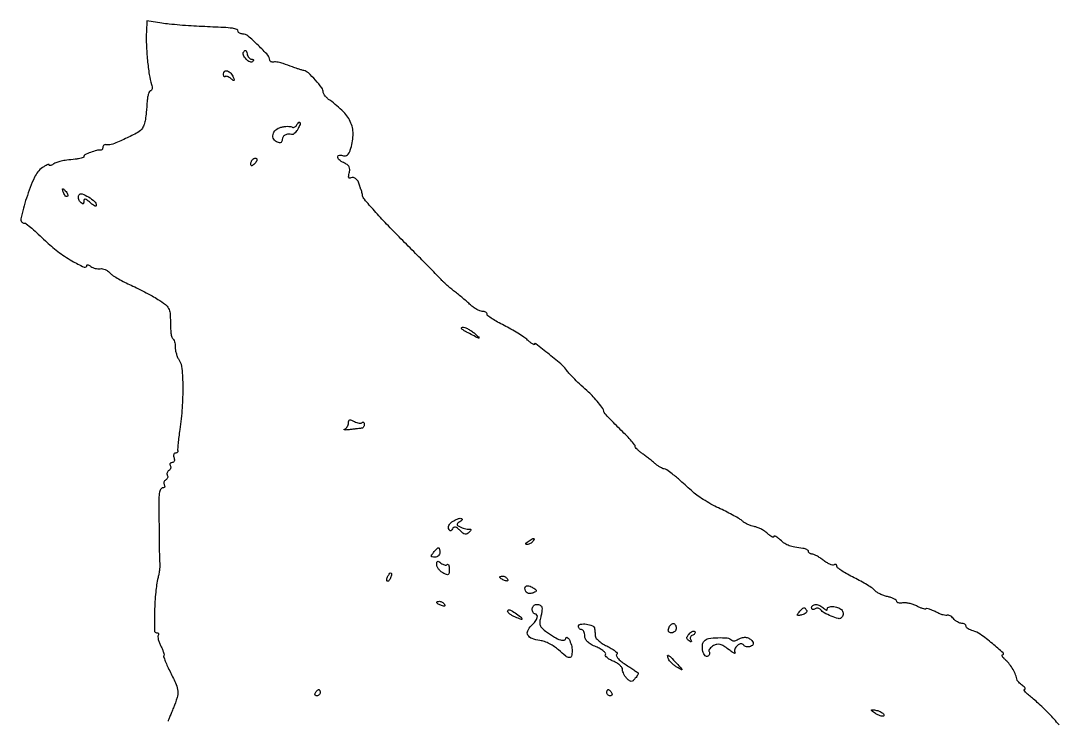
# Model space of a CAD drawing. Extents: x 0 to 356, y 1 to 441.
# Drawn here: x 11 to 340.6, y 219.3 to 441.2 of the extents above; entities that cross this region are included whole.
import ezdxf

# ---------------------------------------------------------------- set-up
doc = ezdxf.new("R2010")
doc.units = 0

msp = doc.modelspace()

# ---------------------------------------------------------------- linework, layer by layer
msp.add_lwpolyline([(340.548578, 217.831667, -0.004432), (339, 219.548915, 0.011687), (337.409209, 221.262323, 0.007858), (335.516809, 223.147181, 0.007917), (333.626587, 224.914656, 0.015508), (332.057222, 226.25, -0.013084), (330.80072, 227.308677, -0.028102), (329.902701, 228.20153, -0.047363), (329.443304, 228.821855, -0.572516), (329.557222, 229.031803, 0.276398), (329.756451, 229.160362, 0.23995), (329.753284, 229.41211, 0.081425), (329.452915, 229.810467, 0.027823), (328.900766, 230.281803, -0.015859), (328.282084, 230.784861, -0.020157), (327.74598, 231.28903, -0.018561), (327.337739, 231.737335, -0.133481), (327.215315, 232, 0.051788), (326.760041, 233.618321, 0.034691), (325.928047, 235.353629, 0.034457), (324.853659, 236.974643, 0.047756), (323.666401, 238.25, -0.021117), (322.969486, 238.923004, -0.051935), (322.535428, 239.485937, -0.133396), (322.430378, 239.840755, -0.420854), (322.586061, 240, 0.684746), (322.821236, 240.606394, 0.01392), (319.383599, 243.573679, 0.014919), (315.515723, 246.541115, 0.091124), (313.25, 247.615637, -0.03476), (312.388647, 247.911234, -0.046458), (311.660937, 248.302125, -0.054695), (311.15496, 248.724046, -0.193995), (311, 249.108408, 0.152355), (310.893928, 249.448436, 0.098215), (310.595343, 249.738095, 0.080992), (310.149154, 249.933506, 0.062873), (309.622445, 250, -0.086111), (309.00539, 250.107064, -0.043603), (308.286544, 250.437391, -0.041593), (307.583761, 250.919259, -0.048513), (307.009138, 251.48899, 0.040396), (306.484039, 252.026764, 0.055283), (305.928298, 252.411981, 0.068497), (305.425735, 252.600509, 0.196388), (305.064993, 252.540168, -0.183549), (304.624838, 252.455281, -0.027672), (303.734235, 252.661809, -0.02798), (302.663934, 253.039383, -0.020875), (301.529518, 253.569064, 0.016726), (300.415659, 254.100446, 0.025143), (299.408957, 254.48099, 0.022571), (298.590902, 254.703874, 0.257011), (298.280529, 254.613863, -0.24875), (297.977426, 254.520834, -0.026158), (297.233326, 254.704595, -0.027509), (296.315905, 255.038878, -0.018541), (295.30805, 255.515207, 0.036013), (294.193575, 255.995073, 0.03022), (292.954829, 256.343472, 0.031296), (291.779763, 256.52248, 0.069828), (290.878739, 256.476647, -0.042771), (290.159124, 256.400981, -0.070123), (289.55188, 256.474661, -0.101552), (289.146232, 256.677243, -0.230248), (289, 256.977962, 0.235061), (288.813493, 257.352762, 0.043135), (288.139048, 257.776643, 0.038287), (287.191713, 258.175328, 0.026409), (286.069098, 258.484824, -0.031482), (284.865518, 258.829806, -0.028493), (283.672711, 259.332794, -0.029628), (282.656709, 259.90815, -0.076038), (282.026919, 260.467565, 0.071114), (281.283493, 261.141058, 0.01153), (279.638845, 262.197628, 0.012519), (277.62887, 263.356319, 0.010722), (275.457821, 264.476835, -0.013612), (273.366606, 265.571496, -0.020183), (271.603235, 266.652189, -0.015996), (270.252384, 267.621003, -0.233257), (270, 268.132566, 0.101421), (269.931665, 268.465989, 0.177813), (269.740777, 268.668344, 0.167324), (269.454473, 268.706073, 0.088485), (269.117537, 268.572642, -0.198474), (268.61329, 268.490378, -0.042505), (267.752501, 268.770957, -0.038275), (266.741348, 269.292971, -0.028366), (265.709808, 270.013625, 0.019174), (264.66289, 270.774023, 0.021924), (263.605484, 271.416502, 0.021727), (262.670646, 271.878157, 0.104189), (262.092271, 272, -0.070373), (261.674829, 272.059045, -0.086075), (261.320855, 272.231239, -0.100186), (261.084196, 272.487008, -0.137584), (261, 272.787196, 0.194605), (260.872202, 273.103111, 0.07247), (260.485937, 273.401224, 0.057921), (259.919832, 273.638503, 0.0422), (259.25, 273.772082, -0.015183), (256.624505, 274.149712, -0.045926), (254.882879, 274.622365, -0.057857), (253.487291, 275.335452, -0.036917), (252.047975, 276.456583, 0.020533), (251.261133, 277.111972, 0.04559), (250.601593, 277.527611, 0.093903), (250.169381, 277.653746, 0.442826), (250, 277.5, -0.442297), (249.830781, 277.346127, -0.094218), (249.399414, 277.471478, -0.045687), (248.74098, 277.886113, -0.020568), (247.955453, 278.540314, 0.03692), (247.014991, 279.272865, 0.027298), (245.879016, 279.943604, 0.027831), (244.72966, 280.461209, 0.054065), (243.757795, 280.719192, -0.042949), (242.8201, 280.945968, -0.027722), (241.78116, 281.359201, -0.027829), (240.802969, 281.880498, -0.046171), (240.052342, 282.436525, 0.046756), (239.11859, 283.126514, 0.009577), (237.340376, 284.153622, 0.010005), (235.219476, 285.270293, 0.009252), (233, 286.33181, -0.017864), (230.664681, 287.498564, -0.01365), (228.194883, 288.93361, -0.013855), (225.953307, 290.406595, -0.031378), (224.365558, 291.669176, 0.00322), (220.340641, 295.257432, 0.012483), (217.777425, 297.401988, 0.014829), (216.003023, 298.728858, 0.154314), (215.145404, 299, -0.114933), (214.696314, 299.104612, -0.021344), (213.94754, 299.514063, -0.021875), (213.096416, 300.080035, -0.018428), (212.246281, 300.75, 0.006921), (211.305882, 301.526829, 0.004238), (210.176692, 302.417973, 0.004248), (209.043472, 303.281496, 0.007542), (208.093271, 303.970759, -0.022978), (207.291821, 304.590749, -0.029104), (206.614898, 305.237446, -0.029637), (206.127627, 305.826899, -0.159206), (206, 306.217562, 0.177681), (205.824504, 306.695825, 0.00647), (204.53125, 308.181329, 0.01113), (202.915918, 309.909987, 0.007503), (201, 311.812965, -0.006506), (199.083918, 313.70853, -0.009802), (197.46875, 315.414157, -0.005103), (196.158071, 316.883596, -0.181491), (196, 317.304731, 0.156608), (195.73775, 318.121477, 0.011922), (194.326905, 319.995853, 0.017495), (192.708026, 321.902105, 0.029171), (191.201852, 323.372641, -0.007405), (188.867691, 325.461145, -0.009642), (186.797103, 327.44498, -0.009704), (185.144949, 329.155302, -0.045028), (184.305073, 330.240382, 0.074084), (182.860627, 331.898619, 0.007246), (178.760904, 335.294723, 0.003698), (174.420161, 338.733104, 0.624624), (174, 338.527994, -0.535018), (173.854144, 338.430703, -0.045102), (173.373774, 338.683492, -0.029546), (172.686822, 339.188195, -0.014329), (171.868167, 339.908194, 0.038002), (170.69264, 340.847298, 0.011679), (168.785661, 342.082386, 0.011612), (166.579724, 343.369415, 0.01248), (164.368167, 344.520698, -0.013012), (162.311232, 345.594274, -0.0194), (160.576899, 346.647738, -0.014931), (159.241462, 347.590097, -0.235838), (159, 348.073549, 0.163089), (158.881581, 348.426945, 0.09606), (158.547092, 348.727855, 0.077317), (158.047873, 348.931163, 0.05817), (157.458187, 349, -0.094023), (156.714274, 349.141137, -0.032503), (155.720626, 349.608895, -0.03094), (154.666919, 350.279565, -0.031289), (153.708187, 351.072833, 0.009064), (152.658811, 352.022697, 0.004657), (151.311829, 353.176314, 0.004627), (149.902879, 354.338358, 0.006962), (148.65123, 355.322833, -0.008737), (147.476142, 356.253861, -0.008046), (146.301112, 357.25082, -0.008066), (145.282523, 358.173102, -0.026246), (144.65123, 358.828893, 0.015342), (143.805586, 359.746578, 0.00052), (140.363094, 363.252387, 0.00098), (136.28605, 367.379583, 0.000683), (131.669941, 372.021488, -0.005741), (127.112251, 376.698334, -0.008374), (123.21408, 380.931152, -0.004706), (120.038161, 384.566096, -0.130971), (119.496453, 385.692594, 0.007608), (119.350216, 386.403088, 0.01018), (119.194711, 387.042512, 0.007644), (119.046564, 387.569171, 0.097537), (118.951511, 387.75, -0.069031), (118.86461, 387.894786, -0.018341), (118.767977, 388.146875, -0.018242), (118.678213, 388.444536, -0.017869), (118.609687, 388.75, 0.072724), (118.182578, 389.996378, 0.088129), (117.434686, 390.977867, 0.115885), (116.564931, 391.467937, 0.212084), (115.773378, 391.35994, -0.138322), (115.356784, 391.240744, -0.324529), (115.108078, 391.419741, -0.120195), (115.065005, 391.956282, -0.024165), (115.263834, 392.900899, 0.061386), (115.414219, 394.023576, 0.128742), (115.201688, 394.871705, 0.116136), (114.580127, 395.562288, 0.044827), (113.452714, 396.203499, -0.069177), (112.057031, 397.089566, -0.218884), (111.600836, 398.068651, -0.405327), (112.116191, 398.605341, -0.100815), (113.441683, 398.384005, 0.148026), (114.056248, 398.339377, 0.119335), (114.652529, 398.634043, 0.089068), (115.179319, 399.263795, 0.05003), (115.586298, 400.177679, 0.066524), (116.463487, 404.835818, 0.111293), (115.798388, 408.748113, 0.098459), (113.426734, 412.318365, 0.043949), (109.093271, 415.970759, -0.030256), (108.292006, 416.609449, -0.035006), (107.61454, 417.311822, -0.037567), (107.13783, 417.976374, -0.13735), (106.998779, 418.470759, 0.161516), (106.527742, 419.885273, 0.021211), (104.498833, 422.373138, 0.02221), (102.259344, 424.678236, 0.139122), (100.815934, 425.427766, -0.018226), (99.846992, 425.663782, -0.013007), (98.780721, 425.995243, -0.006869), (97.219301, 426.549577, -0.001158), (94.25, 427.657719, 0.028916), (93.48833, 427.894743, 0.023248), (92.646875, 428.063026, 0.023825), (91.852676, 428.145326, 0.053923), (91.25, 428.113883, -0.064475), (90.771998, 428.099014, -0.093188), (90.367188, 428.216961, -0.118417), (90.098455, 428.44566, -0.158808), (90, 428.747825, 0.187543), (89.410933, 430.263077, 0.014628), (86.32958, 433.435676, 0.014899), (83.069619, 436.417927, 0.179683), (81.502188, 437, -0.053514), (80.927487, 437.061685, -0.073288), (80.441268, 437.244792, -0.093061), (80.114843, 437.515338, -0.175041), (80, 437.833333, 0.308237), (79.576429, 438.455139, 0.060448), (78.195872, 438.81363, 0.021215), (75.401938, 439.068263, 0.001985), (68.5, 439.375558, -0.006017), (65.089007, 439.555, -0.004955), (61.454687, 439.826274, -0.005007), (58.122456, 440.14187, -0.013271), (55.75, 440.454409), (51, 441.208889), (50.86292, 437.854444, 0.020128), (50.860352, 433.516741, 0.0143), (51.192101, 428.663878, 0.014257), (51.761371, 424.146762, 0.038383), (52.500641, 420.99798, -0.039758), (52.678207, 420.232225, -0.070945), (52.68255, 419.586907, -0.111251), (52.523228, 419.159118, -0.253396), (52.229418, 419, 0.268196), (51.865644, 418.789752, 0.047627), (51.52648, 418.045313, 0.040317), (51.256411, 416.995199, 0.026178), (51.107793, 415.75, -0.005652), (50.826815, 412.143441, -0.02134), (50.529333, 409.898204, -0.034259), (50.14468, 408.345837, -0.060622), (49.592494, 407.149659, -0.130766), (48.159901, 405.795758, -0.015573), (44.224265, 403.816523, -0.015372), (40.17206, 402.083748, -0.135035), (38.25, 401.881392, 0.082193), (37.77262, 401.88117, 0.106868), (37.367188, 401.720451, 0.120574), (37.097527, 401.425402, 0.125777), (37, 401.043837, -0.071569), (36.943769, 400.653001, -0.097784), (36.779688, 400.338396, -0.11786), (36.535611, 400.148782, -0.14323), (36.25, 400.108151, 0.100082), (35.029285, 400.03937, 0.025973), (33.144305, 399.440295, 0.019601), (31.349211, 398.683774, 0.290158), (30.998013, 398.133369, -0.285939), (30.834548, 397.872726, -0.036088), (30.18938, 397.613926, -0.033555), (29.301212, 397.394451, -0.021517), (28.248013, 397.254464, 0.008555), (25.582664, 396.97027, 0.02508), (23.764087, 396.651574, 0.035768), (22.403221, 396.237849, 0.047975), (21.25, 395.662863, -0.034043), (20.77017, 395.406719, -0.072853), (20.367187, 395.292222, -0.141397), (20.106562, 395.331493, -0.293061), (20, 395.497687, 0.461443), (19.847913, 395.627392, 0.058066), (19.373646, 395.493824, 0.036841), (18.686313, 395.149709, 0.0183), (17.86773, 394.619908, 0.1354), (15.357803, 391.582649, 0.026835), (12.797123, 384.937308, 0.023943), (11.015515, 378.405106, 0.479725), (12.142976, 377, -0.169973), (12.725987, 376.795911, -0.006828), (14.485823, 375.351977, -0.011324), (16.538292, 373.539379, -0.007706), (18.793362, 371.38971, 0.033091), (22.705683, 368.022014, 0.028863), (27.205335, 365.029676, 0.028106), (31.062032, 363.056262, 0.542268), (32, 363.666804, -0.357159), (32.108218, 363.798976, -0.130703), (32.367188, 363.783083, -0.060801), (32.769788, 363.59223, -0.026929), (33.25, 363.25087, 0.066692), (33.853289, 362.890364, 0.041873), (34.634042, 362.630118, 0.041414), (35.461309, 362.500629, 0.058376), (36.206312, 362.533529, -0.084282), (36.951753, 362.528001, -0.054898), (37.779659, 362.285202, -0.05351), (38.56016, 361.856911, -0.067422), (39.166291, 361.299631, 0.070558), (39.96241, 360.576795, 0.01516), (41.539615, 359.574757, 0.015547), (43.454127, 358.517438, 0.014276), (45.485224, 357.548954, -0.010142), (47.71502, 356.508263, -0.006719), (50.233373, 355.227785, -0.006763), (52.647275, 353.917344, -0.013055), (54.536213, 352.792776, -0.021501), (56.883134, 351.166083, -0.106196), (57.925826, 349.953254, -0.106299), (58.37794, 348.41978, -0.021563), (58.468583, 345.569054, 0.015796), (58.505839, 343.730059, 0.022354), (58.663664, 342.100424, 0.019513), (58.899868, 340.804354, 0.202172), (59.207614, 340.371687, -0.142357), (59.512895, 340.033571, -0.041762), (59.767237, 339.374144, -0.03825), (59.941622, 338.548618, -0.032941), (60, 337.663489, 0.046055), (60.091642, 336.670677, 0.02748), (60.372724, 335.517266, 0.027351), (60.782721, 334.389428, 0.042092), (61.268848, 333.472506, -0.1239), (62.148259, 330.86329, -0.017427), (62.398327, 325.143037, -0.019586), (62.193747, 318.399612, -0.018009), (61.463055, 311.5, 0.004592), (61.14981, 309.146875, 0.00646), (60.916854, 307.042188, 0.003982), (60.758402, 305.273554, 0.084421), (60.804095, 304.75, -0.131576), (60.802339, 304.464516, -0.13392), (60.657922, 304.220312, -0.114183), (60.386642, 304.056552, -0.079095), (60.031385, 304, 0.184534), (59.710807, 303.877514, 0.147206), (59.516384, 303.559375, 0.100118), (59.488865, 303.074366, 0.055937), (59.638374, 302.5, -0.069008), (59.771857, 301.926317, -0.116977), (59.70238, 301.440625, -0.152575), (59.444764, 301.120613, -0.148627), (59.047972, 301, 0.087099), (58.646275, 300.92949, 0.165964), (58.393483, 300.726548, 0.178898), (58.32854, 300.423882, 0.103085), (58.457295, 300.069098, -0.110145), (58.597587, 299.665018, -0.099917), (58.560288, 299.224179, -0.094986), (58.350569, 298.814355, -0.088941), (58, 298.5, 0.082063), (57.645885, 298.191085, 0.092249), (57.427168, 297.796119, 0.100657), (57.376253, 297.377779, 0.11907), (57.5, 297, -0.11907), (57.623747, 296.622221, -0.100657), (57.572832, 296.203881, -0.092249), (57.354115, 295.808915, -0.082063), (57, 295.5, 0.088941), (56.649431, 295.185645, 0.094986), (56.439712, 294.775821, 0.099917), (56.402413, 294.334982, 0.110145), (56.542705, 293.930902, -0.083786), (56.687396, 293.575258, -0.162512), (56.656201, 293.273452, -0.181422), (56.455961, 293.07271, -0.107337), (56.121166, 293, 0.162717), (55.726824, 292.868178, 0.083674), (55.364524, 292.485937, 0.068674), (55.087677, 291.91939, 0.053908), (54.945221, 291.25, 0.026405), (54.823947, 288.785905, 0.001183), (54.874902, 280.273412, 0.001364), (54.968128, 271.858954, 0.02156), (55.131038, 269, -0.042978), (55.142011, 268.223645, -0.013291), (55.027134, 267.059375, -0.013185), (54.828811, 265.758601, -0.01413), (54.565904, 264.5, 0.035941), (53.815413, 259.917556, 0.015997), (53.457469, 253.804887, 0.007141), (53.383095, 247.717471, 0.413609), (54.10205, 247, -0.088586), (54.451405, 246.937615, -0.167421), (54.670411, 246.758626, -0.177734), (54.725124, 246.491533, -0.101302), (54.610195, 246.1783, 0.16531), (54.499225, 245.695485, 0.034978), (54.648932, 244.831988, 0.033085), (54.974529, 243.807576, 0.026179), (55.455201, 242.748989, -0.017325), (55.944293, 241.720609, -0.025932), (56.292243, 240.78896, -0.023757), (56.491927, 240.032482, -0.254269), (56.404968, 239.738301, 0.289206), (56.33032, 239.408126, 0.00847), (56.853162, 238.009079, 0.014531), (57.569567, 236.331674, 0.0092), (58.49676, 234.417612, -0.014231), (60.290524, 230.617654, -0.082178), (60.835225, 228.471821, -0.096825), (60.612415, 226.425298, -0.023576), (59.44657, 223.217881, 0.001779), (58.842373, 221.757244, 0.002478), (58.3127, 220.445253, 0.001511), (57.875743, 219.337546, 0.031877), (57.767999, 219, -0.092404)], format="xyb")
for points in [[(84.239991, 429, -0.060546), (84.614223, 428.954517, -0.181206), (84.823429, 428.811265, -0.249162), (84.849391, 428.602092, -0.105515), (84.690833, 428.357499, -0.304971), (83.756876, 428.17461, -0.099215), (82.533649, 429.005069, -0.090944), (81.658531, 430.297504, -0.248861), (81.73755, 431.363307, -0.079114), (82.068429, 431.740781, -0.313935), (82.359254, 431.765502, -0.181498), (82.608621, 431.462205, -0.033365), (82.799863, 430.75, 0.056984), (83.013846, 430.080773, 0.06641), (83.36595, 429.514063, 0.077389), (83.796105, 429.130841, 0.144312)], [(78.445573, 423.281238, -0.015328), (78.724774, 422.481157, -0.354383), (78.641935, 422.271351, -0.297079), (78.39542, 422.287137, -0.012807), (77.680883, 422.849881, 0.036999), (77.122288, 423.247621, 0.053069), (76.572595, 423.505571, 0.066799), (76.110644, 423.598885, 0.216102), (75.824657, 423.491324, -0.252041), (75.640236, 423.435969, -0.222323), (75.47766, 423.556945, -0.090332), (75.36712, 423.898072, -0.03331), (75.333333, 424.404659, -0.24409), (75.732771, 425.174128, -0.244604), (76.591291, 425.289317, -0.12623), (77.677669, 424.549996, -0.089163)], [(99.005326, 407.009952, -0.028447), (98.544796, 406.255894, -0.038509), (98.041599, 405.636344, -0.042878), (97.56731, 405.215317, -0.20005), (97.220143, 405.128374, 0.048505), (95.858506, 405.200011, 0.104382), (94.846072, 404.938923, 0.1449), (94.228594, 404.365769, 0.134505), (94, 403.531385, -0.094119), (93.893789, 402.972145, -0.166113), (93.592642, 402.617923, -0.151899), (93.114961, 402.503306, -0.075244), (92.5, 402.638374, -0.166172), (91.290939, 403.647984, -0.192575), (91.045716, 405.118603, -0.160534), (91.896309, 406.558375, -0.118786), (93.545989, 407.422186, -0.02592), (94.585589, 407.62652, -0.028861), (95.604036, 407.712828, -0.029991), (96.470021, 407.68413, -0.115632), (96.97689, 407.514283, 0.114095), (97.36268, 407.383704, 0.100331), (97.786369, 407.426572, 0.093804), (98.182995, 407.637053, 0.085777), (98.489919, 407.983688, -0.036338), (99.220152, 408.993218, -0.532075), (99.585762, 408.95431, -0.221488), (99.61818, 408.317746, -0.026591)], [(85.183333, 395.783333, -0.034019), (84.693024, 395.355562, -0.131573), (84.322581, 395.204271, -0.290264), (84.093678, 395.31173, -0.142677), (84, 395.633333, -0.094783), (84.175276, 396.54964, -0.102202), (84.674729, 397.309147, -0.145728), (85.299565, 397.647242, -0.253202), (85.85, 397.483333, -0.212536), (85.959631, 397.197768, -0.080535), (85.867292, 396.770833, -0.061283), (85.5985, 396.274266, -0.041736)], [(25.806872, 385.473539, -0.278911), (25.538684, 385.40751, -0.120343), (25.210949, 385.604915, -0.070189), (24.866277, 386.059266, -0.036269), (24.564293, 386.706872, -0.008399), (24.21821, 387.663782, -0.286372), (24.270328, 387.888819, -0.400052), (24.463552, 387.893514, -0.011214), (25.124088, 387.266667, -0.043285), (25.558688, 386.753423, -0.063152), (25.837219, 386.231185, -0.082976), (25.927901, 385.779789, -0.20742)], [(34.968575, 382.595012, -0.405335), (34.804229, 382.413383, -0.124645), (34.403269, 382.487545, -0.053465), (33.766569, 382.867243, -0.022755), (33, 383.5, 0.017412), (32.030348, 384.31796, 0.111012), (31.452954, 384.593184, 0.330659), (31.13131, 384.451473, 0.130004), (31, 383.954988, -0.044906), (30.946236, 383.357562, -0.303066), (30.75, 383.154391, -0.225015), (30.429957, 383.228798, -0.028585), (29.887132, 383.712868, -0.074535), (29.512325, 384.219859, -0.072756), (29.298804, 384.81861, -0.077897), (29.273867, 385.414607, -0.110423), (29.447063, 385.914347, -0.350495), (30.427544, 386.26448, -0.052556), (32.459774, 385.317018, -0.050022), (34.371186, 383.890214, -0.20138)], [(155.139216, 341.923812, -0.009744), (155.973697, 341.160583, -0.038625), (156.438485, 340.64462, -0.411927), (156.420429, 340.501433, -0.291409), (156.247116, 340.484612, -0.003042), (152.508202, 342.414254, -0.029868), (150.989058, 343.329514, -0.302098), (150.825191, 343.737327, -0.354398), (151.139216, 343.993839, -0.089136), (151.931228, 343.854586, -0.031438), (152.990393, 343.38831, -0.030024), (154.114915, 342.717924, -0.030942)], [(119.368517, 313.70185, -0.121201), (119.608287, 313.846939, -0.256938), (119.814502, 313.805127, -0.163966), (119.955843, 313.57078, -0.054473), (120, 313.166667, -0.061627), (119.944052, 312.714465, -0.073787), (119.779687, 312.318553, -0.086746), (119.536373, 312.037679, -0.144663), (119.25, 311.917769, 0.002584), (118.796876, 311.865717, 0.000343), (117.839063, 311.750005, 0.000397), (116.703602, 311.611127, 0.000333), (115.5, 311.46213, -0.011078), (114.418405, 311.351774, -0.04349), (113.748437, 311.356733, -0.397731), (113.645141, 311.474657, -0.289173), (113.75, 311.627693, 0.087489), (114.227975, 311.94196, 0.063577), (114.632812, 312.434824, 0.062554), (114.906743, 313.023206, 0.077851), (115, 313.618517, -0.076569), (115.099757, 314.266119, -0.262772), (115.399553, 314.546077, -0.15644), (115.93513, 314.506859, -0.026991), (116.868517, 314.070368, 0.03784), (117.630162, 313.73411, 0.048477), (118.373655, 313.549616, 0.056832), (118.995124, 313.529218, 0.178012)], [(150.137194, 282.08479, 0.05736), (149.584727, 281.64874, 0.283905), (149.496561, 281.280135, 0.185783), (149.793778, 280.91696, 0.026798), (150.666154, 280.480405, 0.027165), (151.441662, 280.191963, 0.026017), (152.255058, 279.98449, 0.026954), (152.990907, 279.877918, 0.07921), (153.5, 279.91267, -0.158022), (153.767759, 279.889261, -0.353172), (153.857946, 279.720641, -0.117972), (153.708028, 279.387363, -0.029726), (153.314286, 278.935714, -0.076188), (152.644245, 278.43447, -0.167033), (152.019788, 278.334221, -0.12179), (151.330072, 278.637458, -0.032209), (150.418968, 279.438174, 0.029697), (149.566542, 280.19494, 0.114481), (148.929744, 280.493702, 0.194107), (148.418307, 280.404467, 0.115772), (147.975734, 279.960736, -0.039923), (147.597432, 279.445551, -0.254979), (147.304422, 279.335831, -0.244471), (147.04441, 279.521677, -0.037254), (146.790325, 280.129026, -0.148257), (146.773899, 280.728805, -0.080332), (147.082471, 281.406434, -0.068183), (147.657178, 282.056709, -0.057132), (148.419274, 282.574418, -0.036678), (149.937588, 283.232969, -0.154608), (150.917898, 283.261541, -0.555661), (151.039621, 282.836295, -0.070529)], [(173.5, 276, -0.075854), (173.175433, 275.618541, -0.054031), (172.713662, 275.298248, -0.053889), (172.192374, 275.083483, -0.074131), (171.690983, 275.015313, -0.102799), (171.327599, 275.095709, -0.37991), (171.239151, 275.292684, -0.147021), (171.445888, 275.597454, -0.027275), (172, 276, -0.008108), (173.281145, 276.798791, -0.136158), (173.758161, 276.931144, -0.541951), (173.886554, 276.734105, -0.034464)], [(144, 272.5, -0.107348), (143.875699, 271.927707, -0.099536), (143.523407, 271.440625, -0.095788), (142.996941, 271.114059, -0.091307), (142.377555, 271, -0.035496), (141.565314, 271.057736, -0.304492), (141.308142, 271.28931, -0.217533), (141.381629, 271.689039, -0.020633), (142, 272.5, -0.013852), (142.504355, 273.074554, -0.019119), (142.99011, 273.559375, -0.016008), (143.412416, 273.925448, -0.172217), (143.622445, 274, -0.294983), (143.768578, 273.90557, -0.044235), (143.889093, 273.559375, -0.037907), (143.972666, 273.07485, -0.023761)], [(146.342009, 268.675343, -0.315564), (146.588854, 268.718745, -0.184713), (146.806715, 268.493255, -0.072552), (146.954597, 267.932923, -0.028303), (147, 267.131483, -0.02863), (146.932025, 265.94533, -0.239809), (146.644449, 265.511353, -0.229156), (146.113966, 265.477188, -0.026301), (145, 266, -0.056122), (144.235059, 266.527291, -0.052552), (143.5875, 267.222205, -0.056453), (143.146069, 267.971573, -0.105276), (143, 268.657628, -0.040303), (143.059851, 269.398947, -0.274199), (143.285949, 269.669367, -0.231452), (143.66687, 269.625095, -0.030541), (144.342009, 269.131121, 0.050768), (144.904134, 268.753708, 0.066538), (145.483088, 268.537806, 0.082297), (145.989854, 268.507446, 0.171918)], [(128.345077, 264.456872, -0.035865), (128.083816, 263.899181, -0.069269), (127.786868, 263.507038, -0.118528), (127.50546, 263.335123, -0.281567), (127.276326, 263.390341, -0.156651), (127.142323, 263.651151, -0.070517), (127.133355, 264.040231, -0.059701), (127.242038, 264.490157, -0.049364), (127.458881, 264.933469, -0.030391), (128.120758, 265.871774, -0.36195), (128.525317, 265.954259, -0.344086), (128.696703, 265.564815, -0.029555)], [(165.492921, 264.011454, -0.1144), (165.606889, 263.674071, -0.32948), (165.487528, 263.474315, -0.155351), (165.131719, 263.443138, -0.036408), (164.551938, 263.618443, -0.029964), (163.48003, 264.105273, -0.168622), (163.057392, 264.558518, -0.444011), (163.201747, 264.882327, -0.079093), (163.940983, 265, -0.088797), (164.34605, 264.927491, -0.053277), (164.78502, 264.709615, -0.051183), (165.189428, 264.389589, -0.061454)], [(173.833846, 261.123851, -0.029537), (174.487441, 260.653255, -0.253964), (174.61968, 260.33182, -0.250513), (174.422706, 260.042688, -0.028865), (173.681611, 259.708064, -0.078271), (172.623986, 259.482436, -0.138916), (171.761205, 259.677278, -0.158649), (171.202647, 260.267371, -0.111275), (171, 261.166667, -0.196652), (171.227882, 261.723663, -0.205107), (171.775693, 261.94852, -0.102051), (172.669504, 261.750049, -0.035783)], [(145.492921, 256.011454, -0.1144), (145.606889, 255.674071, -0.32948), (145.487528, 255.474315, -0.155351), (145.131719, 255.443138, -0.036408), (144.551938, 255.618443, -0.029964), (143.48003, 256.105273, -0.168622), (143.057392, 256.558518, -0.444011), (143.201747, 256.882327, -0.079093), (143.940983, 257, -0.088797), (144.34605, 256.927491, -0.053277), (144.78502, 256.709615, -0.051183), (145.189428, 256.389589, -0.061454)], [(170, 251.299198, -0.506095), (169.914214, 251.236153, -0.008757), (169.274836, 251.448578, -0.014237), (168.478276, 251.754559, -0.008077), (167.531357, 252.167667, -0.033389), (166.621967, 252.657735, -0.054465), (165.935716, 253.201257, -0.075424), (165.553661, 253.712733, -0.267245), (165.565995, 254.106782, -0.387804), (166.18195, 254.28212, -0.025479), (167.935516, 253.293123, -0.026546), (169.611843, 252.102571, -0.22892)], [(176.24194, 255.424727, -0.184735), (176.41697, 255.032836, -0.030724), (176.411313, 254.192372, -0.030165), (176.277465, 253.156245, -0.022634), (176.010699, 252.037305, 0.041068), (175.697009, 250.467342, 0.121974), (175.835719, 249.38641, 0.111631), (176.473618, 248.439267, 0.031477), (177.852093, 247.295047, 0.021071), (180.368691, 245.618284, 0.057516), (182.309318, 244.726639, 0.131929), (183.507432, 244.662543, 0.35074), (184.015313, 245.281385, -0.526556), (184.404416, 245.541292, -0.186092), (185.004621, 244.983927, -0.046279), (185.73314, 243.059669, -0.06575), (185.984687, 241.25, -0.06355), (185.786828, 239.610803, -0.365062), (185.12935, 239.137758, -0.153409), (183.967173, 239.603052, -0.015602), (181.699378, 241.577933, 0.040982), (180.405463, 242.594125, 0.029477), (178.814986, 243.515143, 0.029967), (177.185953, 244.215523, 0.055115), (175.784261, 244.552615, -0.054176), (173.251991, 245.156581, -0.17755), (171.950235, 246.239347, -0.244095), (171.884316, 247.649399, -0.097472), (173.052299, 249.263351, 0.040614), (174.283453, 250.612803, 0.092406), (174.91103, 251.835777, 0.211055), (174.809417, 252.636828, 0.262976), (174.166667, 253, -0.17482), (173.848674, 253.114688, -0.093122), (173.578125, 253.440625, -0.073362), (173.395023, 253.926139, -0.053595), (173.333333, 254.5, -0.156221), (173.619297, 255.392915, -0.162174), (174.367004, 255.937359, -0.147975), (175.348888, 255.951111, -0.127074)], [(260.429736, 254.11369, -0.223332), (260.473271, 253.733869, -0.122195), (260.215614, 253.330573, -0.080158), (259.675547, 252.961789, -0.045875), (258.931602, 252.692364, -0.013137), (257.829763, 252.434951, -0.255353), (257.506425, 252.533834, -0.361312), (257.483502, 252.8178, -0.019963), (258.065294, 253.578674, -0.014904), (258.990372, 254.628048, -0.150095), (259.490578, 254.914775, -0.26591), (259.915917, 254.784477, -0.050084)], [(265.8, 254.8, 0.031007), (266.314558, 254.34559, 0.137445), (266.684671, 254.194219, 0.305322), (266.910473, 254.311091, 0.125787), (267, 254.661328, -0.242134), (267.191432, 255.033453, -0.098134), (267.726312, 255.275471, -0.066266), (268.531805, 255.35379, -0.038386), (269.5, 255.244751, -0.078601), (270.956741, 254.719983, -0.144008), (271.838835, 253.83206, -0.184353), (271.979198, 252.770361, -0.138941), (271.40023, 251.733564, -0.273161), (270.500797, 251.501901, -0.025116), (268.232146, 252.282642, -0.030281), (266.009071, 253.33524, -0.113084), (264.861803, 254.357761, 0.115237), (264.53327, 254.648076, 0.093793), (264.084485, 254.79046, 0.087065), (263.584679, 254.76369, 0.081775), (263.111803, 254.569098, -0.072223), (262.686428, 254.38453, -0.148061), (262.326592, 254.394897, -0.188844), (262.08901, 254.593424, -0.126017), (262, 254.940983, -0.24676), (262.391442, 255.68585, -0.161424), (263.343557, 255.962732, -0.105339), (264.627675, 255.638961, -0.082312)], [(193.125, 248.281892, 0.00019), (193.181912, 247.700538, 0.000114), (193.25, 247.009368, 0.000114), (193.318105, 246.321229, 0.000198), (193.375, 245.75, 0.171938), (193.657188, 245.150931, 0.030746), (194.593963, 244.315021, 0.03006), (195.866158, 243.431557, 0.023154), (197.34913, 242.620283, -0.022866), (198.753176, 241.853235, -0.046447), (199.762369, 241.104103, -0.080701), (200.258759, 240.488192, -0.403629), (200.159252, 240.098423, 0.376939), (200.029457, 239.673241, 0.071678), (200.502328, 238.931857, 0.04562), (201.460763, 238.004828, 0.023497), (202.810122, 237.019791, -0.000146), (204.252329, 236.066874, -0.000208), (205.531395, 235.220447, -0.000112), (206.613509, 234.503357, -0.003184), (206.892501, 234.315817, -0.320036), (206.96561, 234.117464, -0.045637), (206.804923, 233.687371, -0.03803), (206.490875, 233.14491, -0.022983), (206.043193, 232.552045, -0.035913), (205.314764, 231.792546, -0.176376), (204.773027, 231.57282, -0.172873), (204.210228, 231.750745, -0.034222), (203.400693, 232.45645, -0.045225), (202.864632, 233.099368, -0.037), (202.411453, 233.871659, -0.038383), (202.100306, 234.650755, -0.075954), (202, 235.307251, 0.157938), (201.791495, 235.95087, 0.05295), (201.122483, 236.694869, 0.046437), (200.155891, 237.414253, 0.038595), (199.012709, 237.994736, -0.030929), (197.908279, 238.53443, -0.051691), (197.067218, 239.134447, -0.071967), (196.586182, 239.700762, -0.285942), (196.584678, 240.137012, 0.3163), (196.558071, 240.586609, 0.056775), (195.930389, 241.214509, 0.043398), (194.900895, 241.896981, 0.025727), (193.571969, 242.534376, -0.031428), (191.995317, 243.312809, -0.062774), (190.887331, 244.149586, -0.083406), (190.228789, 245.048729, -0.116959), (190, 246.01342, 0.048365), (189.926287, 246.773686, 0.068365), (189.70625, 247.416442, 0.088548), (189.38186, 247.84943, 0.190034), (189, 248, -0.097893), (188.618345, 248.075446, -0.097668), (188.29375, 248.29046, -0.098209), (188.076384, 248.611452, -0.100195), (188, 248.988798, -0.368825), (188.631221, 249.728113, -0.073753), (190.507923, 249.747203, -0.065948), (192.439051, 249.215296, -0.274905)], [(219, 248.5, -0.096899), (218.887999, 247.927495, -0.097416), (218.568594, 247.440625, -0.098432), (218.091819, 247.114629, -0.10122), (217.531385, 247, -0.094119), (216.972145, 247.106211, -0.166113), (216.617923, 247.407358, -0.151899), (216.503306, 247.885039, -0.075244), (216.638374, 248.5, -0.048303), (216.924763, 249.073796, -0.053891), (217.307216, 249.559375, -0.061199), (217.723081, 249.891374, -0.13875), (218.106989, 250, -0.164455), (218.447641, 249.884842, -0.095748), (218.737678, 249.559375, -0.076852), (218.933678, 249.073715, -0.057609)], [(224.243769, 246.277685, 0.095408), (223.815074, 246.024682, 0.118923), (223.550649, 245.64688, 0.123859), (223.493677, 245.202348, 0.109073), (223.648278, 244.760081, -0.039159), (223.85613, 244.356207, -0.372745), (223.800289, 244.185744, -0.25247), (223.578806, 244.175539, -0.026258), (223.10595, 244.434519, -0.070481), (222.579934, 244.872479, -0.184619), (222.40484, 245.323058, -0.140185), (222.556121, 245.863278, -0.035297), (223.093942, 246.613194, -0.046113), (223.594486, 247.11425, -0.071956), (224.113581, 247.432571, -0.100116), (224.568663, 247.528072, -0.211807), (224.892501, 247.387261, -0.163028), (225.020859, 247.099816, -0.157749), (224.952529, 246.788632, -0.112719), (224.679853, 246.498014, -0.062539)], [(236.674851, 244.658483, 0.134445), (236.988828, 244.479498, 0.076047), (237.427718, 244.435896, 0.066696), (237.919821, 244.528485, 0.06003), (238.38948, 244.749066, -0.055194), (239.751226, 245.404722, -0.097274), (240.982266, 245.583868, -0.113093), (242.061741, 245.279696, -0.094829), (242.981835, 244.521887, -0.051872), (243.409845, 243.88136, -0.179267), (243.473799, 243.394667, -0.188936), (243.205372, 243.00026, -0.058402), (242.557548, 242.660457, -0.068912), (241.940184, 242.516686, -0.073285), (241.320331, 242.550883, -0.081376), (240.793005, 242.751673, -0.123372), (240.442997, 243.092232, 0.125668), (240.082202, 243.440127, 0.149778), (239.622678, 243.542802, 0.107732), (239.065363, 243.375183, 0.046517), (238.421983, 242.935251, 0.068461), (237.938677, 242.40739, 0.07596), (237.636281, 241.786189, 0.085684), (237.555475, 241.170247, 0.128976), (237.713157, 240.655104, -0.487255), (237.652837, 240.491497, -0.199215), (237.376123, 240.514381, -0.036186), (236.6332, 240.967964, -0.011512), (235.595273, 241.746398, 0.025786), (234.101792, 242.801277, 0.079829), (232.970214, 243.285146, 0.109002), (231.953068, 243.313234, 0.075608), (230.865118, 242.927814, 0.045638), (230.169629, 242.469553, 0.068135), (229.668211, 241.942961, 0.091559), (229.42694, 241.433444, 0.206151), (229.488304, 241.018925, -0.106392), (229.623663, 240.638195, -0.099389), (229.595337, 240.225472, -0.096054), (229.407389, 239.844373, -0.092142), (229.088308, 239.554578, -0.377987), (228.18375, 239.709105, -0.110556), (227.504862, 241.084169, -0.078488), (227.348133, 242.997455, -0.155691), (227.912227, 244.39424, -0.181659), (229.271459, 245.170092, -0.032293), (232.238139, 245.451911, -0.032584), (235.221868, 245.347443, -0.17301)], [(219.075686, 237.368555, -0.001399), (220.69777, 235.597965, -0.148001), (220.837337, 235.305302, -0.632083), (220.72096, 235.22661, -0.003673), (219.26931, 236.097043, -0.028353), (218.37963, 236.711172, -0.027067), (217.550557, 237.431002, -0.028116), (216.889946, 238.146588, -0.080887), (216.550695, 238.728488, -0.051557), (216.29356, 239.68208, -0.621806), (216.529586, 239.850068, -0.077909), (217.267963, 239.289281, -0.005324)], [(106, 228, -0.105053), (105.918938, 227.618444, -0.099167), (105.688914, 227.29375, -0.09642), (105.345238, 227.076123, -0.093332), (104.940983, 227, -0.108972), (104.586039, 227.078288, -0.182303), (104.3746, 227.29375, -0.161196), (104.343488, 227.6179, -0.082592), (104.5, 228, -0.029505), (104.768994, 228.382774, -0.035638), (105.066025, 228.70625, -0.038439), (105.34829, 228.934461, -0.151918), (105.559017, 229, -0.210953), (105.727648, 228.92554, -0.081139), (105.870461, 228.70625, -0.061769), (105.967655, 228.382849, -0.042167)], [(198.5, 228, -0.082592), (198.656512, 227.6179, -0.161196), (198.6254, 227.29375, -0.182303), (198.413961, 227.078288, -0.108972), (198.059017, 227, -0.093332), (197.654762, 227.076123, -0.09642), (197.311086, 227.29375, -0.099167), (197.081062, 227.618444, -0.105053), (197, 228, -0.042167), (197.032345, 228.382849, -0.061769), (197.129539, 228.70625, -0.081139), (197.272352, 228.92554, -0.210953), (197.440983, 229, -0.151918), (197.65171, 228.934461, -0.038439), (197.933975, 228.70625, -0.035638), (198.231006, 228.382774, -0.029505)], [(285, 220.848185, -0.292), (284.833952, 220.5881, -0.128234), (284.414346, 220.512042, -0.069989), (283.769837, 220.653133, -0.034047), (283, 221, -0.013472), (282.23371, 221.43706, -0.019817), (281.5875, 221.864986, -0.015673), (281.092565, 222.245851, -0.224557), (281, 222.441564, -0.401085), (281.110746, 222.557413, -0.030208), (281.5875, 222.550087, -0.028638), (282.232975, 222.463714, -0.016375), (283, 222.289749, -0.040443), (283.765421, 222.021899, -0.051816), (284.4125, 221.650547, -0.061565), (284.857681, 221.237881, -0.176888)]]:
    msp.add_lwpolyline(points, format="xyb", close=True)

doc.saveas('drawing.dxf')
